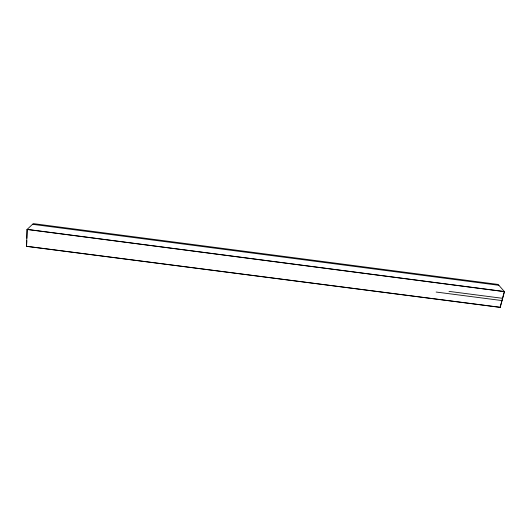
<?xml version="1.0" encoding="UTF-8"?>
<svg xmlns="http://www.w3.org/2000/svg" width="531" height="531" viewBox="0 0 531 531"><rect width="100%" height="100%" fill="white"/><g stroke="black" fill="none" stroke-linecap="round" stroke-linejoin="round"><path stroke-width="0.8" d="M26.55 246.371L27.061 229.465L33.261 223.617L498.111 284.437L504.45 291.652L500.162 307.383L26.55 246.371L26.822 240.643M26.889 238.26L27.161 229.372L504.35 291.539L500.162 307.383M449.02 291.38L502.505 298.309M436.143 292.043L501.888 300.559M26.65 246.278L500.063 307.263M32.517 224.314L498.868 285.306M27.061 229.465L504.45 291.652"/></g></svg>
